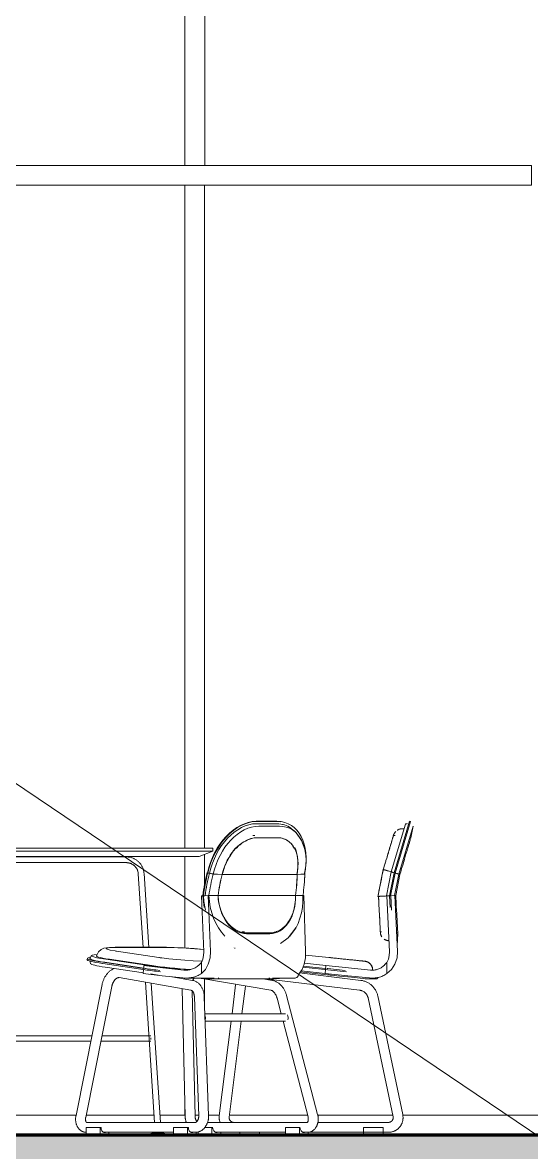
# Model space of a CAD drawing. Header units: inches. Extents: x 169 to 5088, y -73 to 356.
# Drawn here: x 433.7 to 485.2, y -1.8 to 112.4 of the extents above; entities that cross this region are included whole.
import ezdxf

# ---------------------------------------------------------------- set-up
doc = ezdxf.new("R2010")
doc.units = ezdxf.units.IN
doc.header["$MEASUREMENT"] = 0
for name, color, linetype, lineweight in [('A-ANNO-IDEN', 131, 'Continuous', 9), ('A-GLAZ-CWMG', 51, 'Continuous', 9), ('C-TOPO', 7, 'Continuous', 9), ('I-FURN', 30, 'Continuous', 9), ('I-FURN-PNLS', 30, 'Continuous', 9)]:
    doc.layers.add(name, color=color, linetype=linetype, lineweight=lineweight)

# ---------------------------------------------------------------- blocks, each defined once
blk = doc.blocks.new('Haworth_Pan-Table-Round - 59 dia-336015-Building Elevation - North')
at = {"layer": 'I-FURN-PNLS'}
for p, q in [((429.67, 29), (452.93, 29)), ((429.79, 28.7), (452.93, 28.7)), ((451.55, 28.16), (452.93, 28.7)), ((452.93, 28.7), (452.93, 29)), ((451.55, 28.16), (430.03, 28.16)), ((444.2, 28.11), (430.04, 28.11)), ((430.21, 27.53), (444.2, 27.53)), ((445.4, 26.4), (445.89, 18.96)), ((446.48, 18.96), (445.99, 26.44)), ((446.12, 15.44), (447.06, 1.26)), ((447.64, 1.26), (446.72, 15.34)), ((440.71, 10.04), (430.46, 10.04)), ((430.55, 9.47), (440.6, 9.47)), ((441.62, 9.47), (446.68, 9.47)), ((446.68, 10.04), (441.73, 10.04)), ((446.68, 9.83), (446.68, 9.75)), ((446.68, 9.75), (446.68, 9.65)), ((446.91, 0.22), (446.54, 0.13)), ((446.54, 0.13), (446.54, 0.05)), ((446.54, 0.13), (448.23, 0.13)), ((446.54, 0.05), (446.65, 0)), ((446.54, 0.05), (448.23, 0.05)), ((446.91, 0.22), (447.87, 0.22)), ((448.23, 0.13), (447.87, 0.22)), ((448.13, 0), (448.23, 0.05)), ((448.23, 0.05), (448.23, 0.13))]:
    blk.add_line(p, q, dxfattribs=at)
at = {"layer": 'I-FURN-PNLS', "flags": 128}
for points in [[(445.99, 26.44), (445.98, 26.51), (445.97, 26.58), (445.96, 26.65), (445.94, 26.72), (445.93, 26.79), (445.91, 26.86), (445.88, 26.93), (445.86, 26.99), (445.83, 27.06), (445.8, 27.13), (445.77, 27.19), (445.73, 27.25), (445.69, 27.31), (445.65, 27.37), (445.61, 27.43), (445.56, 27.48), (445.51, 27.54), (445.47, 27.59), (445.41, 27.64), (445.36, 27.69), (445.3, 27.73), (445.25, 27.77), (445.19, 27.81), (445.13, 27.85), (445.07, 27.89), (445, 27.92), (444.94, 27.95), (444.87, 27.98), (444.8, 28.01), (444.74, 28.03), (444.67, 28.05), (444.6, 28.07), (444.53, 28.08), (444.46, 28.09), (444.39, 28.1), (444.31, 28.11), (444.24, 28.11), (444.2, 28.11)], [(444.2, 27.53), (444.25, 27.53), (444.29, 27.52), (444.34, 27.52), (444.39, 27.51), (444.44, 27.5), (444.49, 27.49), (444.53, 27.48), (444.58, 27.47), (444.62, 27.45), (444.67, 27.43), (444.71, 27.41), (444.76, 27.39), (444.8, 27.37), (444.84, 27.34), (444.88, 27.32), (444.92, 27.29), (444.96, 27.26), (444.99, 27.23), (445.03, 27.2), (445.06, 27.16), (445.1, 27.13), (445.13, 27.09), (445.16, 27.05), (445.19, 27.01), (445.21, 26.97), (445.24, 26.93), (445.26, 26.89), (445.29, 26.85), (445.31, 26.8), (445.32, 26.76), (445.34, 26.71), (445.36, 26.67), (445.37, 26.62), (445.38, 26.57), (445.39, 26.53), (445.4, 26.48), (445.4, 26.43), (445.4, 26.4)], [(446.91, 0.22), (446.92, 0.23), (446.94, 0.25), (446.96, 0.26)], [(447.81, 0.27), (447.83, 0.26), (447.85, 0.24), (447.86, 0.22), (447.87, 0.22)]]:
    blk.add_lwpolyline(points, dxfattribs=at)
blk = doc.blocks.new('Haworth_Chair_Hi-Pad_Chair - Chair-336027-Building Elevation - North')
at = {"layer": 'I-FURN'}
for p, q in [((472.43, 31.42), (470.99, 26.6)), ((472.84, 31.71), (471.28, 26.51)), ((472.96, 31.7), (471.39, 26.48)), ((473.22, 31.22), (471.76, 26.37)), ((472.96, 31.7), (472.84, 31.71)), ((472.99, 30.05), (473.22, 31.22)), ((471.07, 29.75), (471.01, 29.53)), ((471.21, 30.2), (471.17, 30.07)), ((471.24, 30.3), (471.23, 30.27)), ((471.41, 30.28), (471.23, 30.28)), ((472.93, 29.86), (472.93, 29.84)), ((472.99, 30.05), (472.94, 30.05)), ((470.85, 29), (470.76, 28.7)), ((472.67, 29.05), (472.67, 29.01)), ((472.79, 29.39), (472.74, 29.23)), ((470.54, 27.99), (470.47, 27.74)), ((472.27, 27.66), (472.16, 27.28)), ((470.17, 26.76), (470.19, 26.84)), ((470.22, 26.92), (470.2, 26.84)), ((470.98, 26.6), (470.51, 24.16)), ((471.28, 26.51), (470.82, 24.18)), ((471.39, 26.48), (470.94, 24.18)), ((471.39, 26.48), (471.28, 26.51)), ((471.76, 26.37), (471.34, 24.2)), ((471.87, 26.34), (471.46, 24.21)), ((471.91, 26.45), (471.87, 26.34)), ((471.87, 26.34), (471.91, 26.44)), ((469.66, 24.12), (469.7, 24.33)), ((469.71, 24.12), (469.72, 24.05)), ((470.54, 24.16), (470.82, 24.18)), ((470.82, 18.5), (470.54, 24.16)), ((470.82, 24.18), (470.94, 24.18)), ((470.84, 24.18), (470.9, 23)), ((470.96, 24.18), (471.35, 24.2)), ((470.96, 24.18), (471.03, 22.72)), ((471.35, 24.2), (471.46, 24.21)), ((471.35, 24.2), (471.64, 18.55)), ((471.46, 24.16), (471.46, 24.21)), ((471.46, 24.21), (471.46, 24.16)), ((469.76, 23.19), (469.78, 22.9)), ((471.51, 23.25), (471.54, 22.59)), ((469.81, 22.22), (469.83, 21.83)), ((469.83, 21.82), (469.85, 21.37)), ((471.56, 22.24), (471.66, 20.34)), ((469.85, 21.37), (469.87, 21.02)), ((469.87, 20.97), (469.89, 20.57)), ((469.9, 20.56), (469.9, 20.51)), ((469.9, 20.55), (470.02, 20.55)), ((469.9, 20.51), (469.9, 20.52)), ((471.6, 19.15), (471.66, 20.34)), ((471.61, 20.43), (471.65, 20.43)), ((462.2, 17.38), (464.39, 17.15)), ((464.7, 17.94), (462.32, 18.19)), ((462.32, 18.19), (464.7, 17.94)), ((464.35, 16.74), (464.39, 17.15)), ((468.29, 17.56), (468.15, 17.58)), ((468.3, 17.56), (468.29, 17.56)), ((470.54, 16.31), (470.54, 17.45)), ((467.92, 15.63), (461.73, 16.38)), ((467.92, 15.63), (461.73, 16.38)), ((464.52, 16.2), (461.8, 16.49)), ((461.87, 16.6), (464.31, 16.34)), ((464.57, 16.7), (462.06, 16.97)), ((462.1, 17.08), (464.36, 16.84)), ((464.31, 16.34), (464.35, 16.73)), ((464.49, 16.83), (464.59, 16.82)), ((466.46, 16.5), (464.57, 16.7)), ((464.59, 16.82), (466.34, 16.63)), ((455.25, 15.17), (454.89, 12.25)), ((455.26, 15.24), (455.25, 15.19)), ((455.89, 12.25), (456.24, 15.05)), ((458.29, 15.79), (467.8, 14.64)), ((458.29, 15.79), (467.8, 14.64)), ((468.37, 15.8), (469.57, 15.79)), ((469.57, 15.79), (468.85, 15.86)), ((468.66, 13.86), (471.19, 1.85)), ((472.17, 2.06), (469.64, 14.07)), ((454.79, 11.5), (453.6, 1.94)), ((454.6, 1.81), (455.8, 11.5)), ((469.09, 11.8), (469.1, 11.78)), ((454.59, 1.75), (454.59, 1.75)), ((462.46, 1.27), (455.09, 1.27)), ((462.46, 1.27), (455.09, 1.27)), ((470.7, 1.27), (463.57, 1.27)), ((470.7, 1.27), (463.57, 1.27)), ((471.2, 1.8), (471.2, 1.78)), ((455.09, 0.27), (455.68, 0.27)), ((455.09, 0.27), (460.29, 0.27)), ((455.68, 0), (455.68, 0.27)), ((457.68, 0.27), (457.68, 0)), ((457.68, 0.27), (460.29, 0.27)), ((462.58, 0.27), (468.18, 0.27)), ((462.58, 0.27), (470.7, 0.27)), ((468.18, 0), (468.18, 0.75)), ((468.18, 0.75), (470.18, 0.75)), ((470.18, 0.75), (470.18, 0)), ((470.18, 0.27), (470.7, 0.27))]:
    blk.add_line(p, q, dxfattribs=at)
at = {"layer": 'I-FURN', "flags": 128}
for points in [[(471.59, 30.8), (471.62, 30.82), (471.66, 30.84), (471.69, 30.86), (471.72, 30.88), (471.75, 30.89)], [(471.78, 30.9), (471.82, 30.92), (471.85, 30.93), (471.89, 30.93), (471.92, 30.94), (471.96, 30.95), (471.99, 30.95), (472.03, 30.96), (472.06, 30.96), (472.1, 30.96), (472.13, 30.96), (472.17, 30.96), (472.2, 30.95), (472.24, 30.95), (472.27, 30.94)], [(472.43, 31.42), (472.45, 31.43), (472.47, 31.44), (472.49, 31.44), (472.5, 31.45), (472.52, 31.46), (472.54, 31.46), (472.56, 31.47), (472.58, 31.47), (472.6, 31.47), (472.62, 31.48)], [(471.24, 30.33), (471.24, 30.32), (471.24, 30.31), (471.24, 30.3), (471.23, 30.28), (471.22, 30.26), (471.21, 30.23), (471.2, 30.19), (471.19, 30.15), (471.18, 30.1), (471.16, 30.05), (471.14, 29.99), (471.13, 29.93), (471.11, 29.86), (471.08, 29.79), (471.06, 29.72), (471.04, 29.64), (471.01, 29.55), (470.98, 29.46), (470.96, 29.37), (470.93, 29.27), (470.9, 29.17), (470.86, 29.06), (470.83, 28.95), (470.8, 28.84), (470.76, 28.72), (470.73, 28.6), (470.69, 28.48), (470.65, 28.36), (470.62, 28.23), (470.58, 28.1), (470.54, 27.97), (470.5, 27.84), (470.46, 27.7), (470.42, 27.57), (470.38, 27.43), (470.33, 27.29), (470.29, 27.15), (470.25, 27.02), (470.21, 26.88), (470.2, 26.84)], [(471.21, 30.22), (471.22, 30.25), (471.23, 30.27), (471.24, 30.3), (471.24, 30.31), (471.24, 30.32), (471.24, 30.33), (471.24, 30.33)], [(471.24, 30.33), (471.26, 30.36), (471.27, 30.39), (471.28, 30.43), (471.3, 30.46), (471.31, 30.49), (471.33, 30.52), (471.35, 30.55), (471.37, 30.58), (471.39, 30.61), (471.41, 30.64), (471.43, 30.66), (471.46, 30.69)], [(470.19, 26.84), (470.09, 26.33), (469.99, 25.81), (469.89, 25.29), (469.79, 24.76), (469.69, 24.24), (469.66, 24.12)], [(471.87, 26.34), (471.82, 26.35), (471.76, 26.37)], [(469.71, 24.12), (469.72, 23.97), (469.73, 23.83), (469.74, 23.68), (469.74, 23.54), (469.75, 23.4), (469.76, 23.25), (469.76, 23.11), (469.77, 22.98), (469.78, 22.84), (469.79, 22.7), (469.79, 22.57), (469.8, 22.44), (469.81, 22.31), (469.81, 22.19), (469.82, 22.07), (469.82, 21.95), (469.83, 21.83), (469.84, 21.72), (469.84, 21.61), (469.85, 21.51), (469.85, 21.41), (469.86, 21.32), (469.86, 21.23), (469.87, 21.14), (469.87, 21.06), (469.87, 20.98), (469.88, 20.91), (469.88, 20.85), (469.88, 20.79), (469.89, 20.73), (469.89, 20.68), (469.89, 20.64), (469.89, 20.6), (469.89, 20.56), (469.9, 20.54), (469.9, 20.51), (469.9, 20.5), (469.9, 20.49), (469.9, 20.48), (469.9, 20.48)], [(469.9, 20.48), (469.9, 20.49), (469.9, 20.49), (469.9, 20.51), (469.9, 20.53), (469.9, 20.56)], [(470.05, 20.04), (470.03, 20.07), (470.01, 20.1), (469.99, 20.13), (469.98, 20.16), (469.96, 20.19), (469.95, 20.23), (469.94, 20.26), (469.93, 20.29), (469.92, 20.33), (469.91, 20.36), (469.91, 20.4), (469.9, 20.43), (469.9, 20.47), (469.9, 20.48)], [(470.77, 19.64), (470.73, 19.64), (470.7, 19.64), (470.66, 19.65), (470.62, 19.65), (470.59, 19.66), (470.56, 19.67), (470.52, 19.68), (470.49, 19.69), (470.45, 19.7), (470.42, 19.72), (470.39, 19.73), (470.36, 19.75), (470.33, 19.77), (470.3, 19.79)], [(455.01, 18.96), (455, 18.96), (455, 18.96)], [(471.64, 18.55), (471.59, 17.9), (471.38, 17.28), (471.02, 16.74), (470.54, 16.31)], [(470.54, 17.45), (470.71, 17.78), (470.8, 18.13), (470.82, 18.5)], [(464.39, 17.15), (466.69, 16.91), (468.89, 16.67)], [(464.7, 17.94), (464.85, 17.93), (464.99, 17.91), (465.08, 17.9)], [(468.32, 17.56), (468.32, 17.56), (468.31, 17.56), (468.3, 17.56), (468.28, 17.57), (468.25, 17.57), (468.22, 17.57), (468.18, 17.58), (468.14, 17.58), (468.09, 17.59), (468.04, 17.59), (467.98, 17.6), (467.92, 17.6), (467.85, 17.61), (467.77, 17.62), (467.69, 17.63), (467.61, 17.64), (467.52, 17.65), (467.43, 17.66), (467.33, 17.67), (467.23, 17.68), (467.12, 17.69), (467.01, 17.7), (466.9, 17.71), (466.78, 17.72), (466.66, 17.74), (466.54, 17.75), (466.41, 17.76), (466.28, 17.78), (466.15, 17.79), (466.02, 17.8), (465.88, 17.82), (465.74, 17.83), (465.6, 17.85), (465.46, 17.86), (465.32, 17.88), (465.18, 17.89), (465.03, 17.91), (464.89, 17.92), (464.74, 17.94), (464.7, 17.94)], [(464.9, 17.92), (464.8, 17.93), (464.7, 17.94)], [(464.7, 17.94), (464.8, 17.93), (464.9, 17.92)], [(465.08, 17.9), (464.99, 17.91), (464.9, 17.92)], [(464.9, 17.92), (464.99, 17.91), (465.08, 17.9)], [(465.09, 17.9), (465.9, 17.82), (466.66, 17.74), (467.31, 17.67), (467.82, 17.61), (468.15, 17.58), (468.29, 17.56)], [(468.17, 17.58), (468.21, 17.57), (468.24, 17.57), (468.27, 17.57), (468.29, 17.56), (468.31, 17.56), (468.32, 17.56), (468.32, 17.56), (468.32, 17.56)], [(468.29, 17.56), (468.3, 17.56), (468.3, 17.56)], [(468.32, 17.56), (468.36, 17.56), (468.4, 17.55), (468.43, 17.54), (468.46, 17.54), (468.5, 17.53), (468.53, 17.51), (468.57, 17.5), (468.6, 17.49), (468.63, 17.47), (468.66, 17.46), (468.69, 17.44), (468.72, 17.42)], [(468.78, 17.38), (468.81, 17.35), (468.84, 17.33), (468.86, 17.31)], [(468.93, 17.23), (468.95, 17.2), (468.97, 17.17), (468.99, 17.14), (469.01, 17.11), (469.03, 17.08), (469.04, 17.04), (469.06, 17.01), (469.07, 16.98), (469.08, 16.94), (469.09, 16.91)], [(468.81, 15.87), (466.61, 16.1), (464.31, 16.34)], [(464.72, 16.18), (464.62, 16.19), (464.52, 16.2)], [(464.91, 16.16), (464.82, 16.17), (464.72, 16.18)], [(468.37, 15.8), (468.22, 15.81), (467.86, 15.85), (467.31, 15.91), (466.61, 15.98), (465.8, 16.07), (464.92, 16.16)], [(469.1, 16.88), (469.11, 16.84), (469.11, 16.81), (469.12, 16.77), (469.12, 16.73), (469.12, 16.7)], [(455.26, 15.24), (455.25, 15.19), (455.25, 15.17)], [(469.17, 14.98), (469.12, 15.04), (469.06, 15.09), (469, 15.15), (468.94, 15.2), (468.88, 15.25), (468.81, 15.29), (468.75, 15.34), (468.68, 15.38), (468.61, 15.41), (468.54, 15.45), (468.47, 15.48), (468.39, 15.51), (468.32, 15.54), (468.24, 15.56), (468.16, 15.58), (468.09, 15.6), (468.01, 15.62), (467.93, 15.63), (467.92, 15.63)], [(469.64, 14.07), (469.62, 14.14), (469.6, 14.22), (469.57, 14.3), (469.55, 14.37), (469.52, 14.44), (469.48, 14.52), (469.45, 14.59), (469.41, 14.66), (469.37, 14.72), (469.32, 14.79), (469.27, 14.85), (469.22, 14.92), (469.17, 14.98), (469.12, 15.04), (469.06, 15.09), (469, 15.15), (468.94, 15.2), (468.88, 15.25), (468.81, 15.29), (468.75, 15.34), (468.68, 15.38), (468.61, 15.41), (468.54, 15.45), (468.47, 15.48), (468.39, 15.51), (468.32, 15.54), (468.24, 15.56), (468.16, 15.58), (468.09, 15.6), (468.01, 15.62), (467.93, 15.63), (467.92, 15.63)], [(469.64, 14.07), (469.62, 14.14), (469.6, 14.22), (469.57, 14.3), (469.55, 14.37), (469.52, 14.44), (469.48, 14.52), (469.45, 14.59), (469.41, 14.66), (469.37, 14.72), (469.32, 14.79), (469.27, 14.85), (469.22, 14.92), (469.18, 14.97)], [(467.8, 14.64), (467.84, 14.63), (467.88, 14.62), (467.92, 14.61), (467.96, 14.6), (468, 14.59), (468.03, 14.58), (468.07, 14.56), (468.11, 14.55), (468.14, 14.53), (468.18, 14.51), (468.21, 14.49), (468.25, 14.47), (468.28, 14.45), (468.31, 14.42), (468.34, 14.4), (468.37, 14.37), (468.4, 14.34), (468.43, 14.31), (468.45, 14.28), (468.48, 14.25), (468.5, 14.22), (468.52, 14.19), (468.54, 14.15), (468.56, 14.12), (468.58, 14.08), (468.6, 14.05), (468.61, 14.01), (468.63, 13.98), (468.64, 13.94), (468.65, 13.9), (468.66, 13.86), (468.66, 13.86)], [(453.6, 1.94), (453.6, 1.88), (453.59, 1.82), (453.59, 1.76), (453.59, 1.75)], [(453.6, 1.94), (453.6, 1.88), (453.59, 1.82), (453.59, 1.76), (453.59, 1.75)], [(453.59, 1.75), (453.59, 1.69), (453.6, 1.63), (453.6, 1.58), (453.61, 1.52), (453.62, 1.46), (453.64, 1.4), (453.65, 1.34), (453.67, 1.28)], [(453.59, 1.75), (453.59, 1.69), (453.6, 1.63), (453.6, 1.58), (453.61, 1.52), (453.62, 1.46), (453.64, 1.4), (453.65, 1.34), (453.67, 1.28)], [(454.59, 1.75), (454.59, 1.77), (454.59, 1.79), (454.6, 1.81), (454.6, 1.81)], [(454.59, 1.75), (454.59, 1.77), (454.59, 1.79)], [(455.09, 1.27), (455.07, 1.27), (455.05, 1.27), (455.03, 1.27), (455.01, 1.27), (454.99, 1.28), (454.97, 1.28), (454.95, 1.29), (454.93, 1.29), (454.91, 1.3), (454.9, 1.31), (454.88, 1.31), (454.86, 1.32), (454.84, 1.33), (454.82, 1.34), (454.81, 1.35), (454.79, 1.36), (454.78, 1.38), (454.76, 1.39), (454.75, 1.4), (454.73, 1.42), (454.72, 1.43), (454.71, 1.45), (454.69, 1.46), (454.68, 1.48), (454.67, 1.49), (454.66, 1.51), (454.65, 1.53), (454.64, 1.54), (454.63, 1.56), (454.63, 1.58), (454.62, 1.6), (454.61, 1.62), (454.61, 1.63), (454.6, 1.65), (454.6, 1.67), (454.6, 1.69), (454.59, 1.71), (454.59, 1.73), (454.59, 1.75), (454.59, 1.75)], [(470.7, 0.27), (470.76, 0.27), (470.82, 0.27), (470.88, 0.28), (470.94, 0.29), (471, 0.3), (471.05, 0.31), (471.11, 0.32), (471.17, 0.34), (471.22, 0.36), (471.28, 0.38), (471.34, 0.41), (471.39, 0.43), (471.44, 0.46), (471.49, 0.49), (471.54, 0.52), (471.59, 0.56), (471.64, 0.6), (471.69, 0.63), (471.73, 0.67), (471.77, 0.72), (471.81, 0.76), (471.85, 0.8), (471.89, 0.85), (471.93, 0.9), (471.96, 0.95), (471.99, 1), (472.02, 1.05), (472.05, 1.1), (472.07, 1.16), (472.1, 1.21), (472.12, 1.27), (472.13, 1.33), (472.15, 1.38), (472.16, 1.44), (472.18, 1.5), (472.19, 1.56), (472.19, 1.62), (472.2, 1.68), (472.2, 1.74), (472.2, 1.75)], [(470.7, 0.27), (470.76, 0.27), (470.82, 0.27), (470.88, 0.28), (470.94, 0.29), (471, 0.3), (471.05, 0.31), (471.11, 0.32), (471.17, 0.34), (471.22, 0.36), (471.28, 0.38), (471.34, 0.41), (471.39, 0.43), (471.44, 0.46), (471.49, 0.49), (471.54, 0.52), (471.59, 0.56), (471.64, 0.6), (471.69, 0.63), (471.73, 0.67), (471.77, 0.72), (471.81, 0.76), (471.85, 0.8), (471.89, 0.85), (471.93, 0.9), (471.96, 0.95), (471.99, 1), (472.02, 1.05), (472.05, 1.1), (472.07, 1.16), (472.1, 1.21), (472.12, 1.27), (472.13, 1.33), (472.15, 1.38), (472.16, 1.44), (472.18, 1.5), (472.19, 1.56), (472.19, 1.62), (472.2, 1.68), (472.2, 1.74), (472.2, 1.75)], [(471.2, 1.75), (471.2, 1.73), (471.2, 1.72), (471.19, 1.7), (471.19, 1.68), (471.19, 1.66), (471.18, 1.64), (471.18, 1.62), (471.17, 1.6), (471.17, 1.58), (471.16, 1.57), (471.15, 1.55), (471.14, 1.53), (471.13, 1.51), (471.12, 1.5), (471.11, 1.48), (471.1, 1.47), (471.09, 1.45), (471.08, 1.44), (471.06, 1.42), (471.05, 1.41), (471.03, 1.39), (471.02, 1.38), (471, 1.37), (470.99, 1.36), (470.97, 1.35), (470.95, 1.34), (470.94, 1.33), (470.92, 1.32), (470.9, 1.31), (470.88, 1.3), (470.86, 1.29), (470.84, 1.29), (470.82, 1.28), (470.8, 1.28), (470.78, 1.27), (470.76, 1.27), (470.74, 1.27), (470.72, 1.27), (470.7, 1.27), (470.7, 1.27)], [(471.19, 1.85), (471.19, 1.83), (471.19, 1.81), (471.2, 1.8), (471.2, 1.78), (471.2, 1.76), (471.2, 1.75)], [(472.2, 1.75), (472.2, 1.81), (472.19, 1.87), (472.19, 1.93), (472.18, 1.99), (472.17, 2.05), (472.17, 2.06)], [(472.2, 1.75), (472.2, 1.81), (472.19, 1.87), (472.19, 1.93), (472.18, 1.99), (472.17, 2.05)], [(455.02, 0.27), (455.08, 0.27), (455.09, 0.27)], [(455.02, 0.27), (455.08, 0.27), (455.09, 0.27)]]:
    blk.add_lwpolyline(points, dxfattribs=at)
at = {"layer": 'I-FURN'}
for centre, radius, start, end in [((468.23, 16.68), 0.89, 71.121, 85.6816), ((468.23, 16.68), 0.89, 82.304, 85.6816), ((468.23, 16.68), 0.89, 82.304, 83.9928), ((468.23, 16.68), 0.89, 76.1955, 82.304), ((468.23, 16.68), 0.89, 359.9322, 82.304), ((468.23, 16.68), 0.89, 56.5605, 61.8352), ((468.23, 16.68), 0.89, 42, 47.3733), ((468.23, 16.68), 0.89, 27.4395, 32.7588), ((468.23, 16.68), 0.89, 12.879, 17.6814), ((469.02, 16.28), 0.733, 317.6682, 328.5561), ((469.02, 16.28), 0.733, 317.6682, 328.5561)]:
    blk.add_arc(centre, radius, start, end, dxfattribs=at)
for points, knots in [([(471.17, 30.07), (471.16, 30.04), (471.13, 29.94), (471.09, 29.82), (471.07, 29.75)], [-0.7777778, -0.7777778, -0.7777778, -0.7777778, -0.7222222, -0.6431553, -0.6431553, -0.6431553, -0.6431553]), ([(471.23, 30.28), (471.23, 30.28), (471.22, 30.25), (471.2, 30.16), (471.19, 30.14)], [-1, -1, -1, -1, -0.8611111, -0.820439, -0.820439, -0.820439, -0.820439]), ([(472.78, 29.37), (472.8, 29.42), (472.86, 29.61), (472.9, 29.75), (472.92, 29.83)], [-0.8, -0.8, -0.8, -0.8, -0.7, -0.4384579, -0.4384579, -0.4384579, -0.4384579]), ([(470.76, 28.7), (470.74, 28.64), (470.67, 28.42), (470.6, 28.18), (470.55, 27.99)], [-0.3663293, -0.3663293, -0.3663293, -0.3663293, -0.3333333, -0.2222222, -0.2222222, -0.2222222, -0.2222222]), ([(471, 29.51), (470.96, 29.37), (470.91, 29.2), (470.85, 29.01), (470.84, 28.99)], [-0.5691591, -0.5691591, -0.5691591, -0.5691591, -0.4444444, -0.4330649, -0.4330649, -0.4330649, -0.4330649]), ([(470.47, 27.74), (470.44, 27.63), (470.35, 27.36), (470.27, 27.08), (470.22, 26.91)], [-0.1735759, -0.1735759, -0.1735759, -0.1735759, -0.1111111, -0.0194905, -0.0194905, -0.0194905, -0.0194905]), ([(472.27, 27.65), (472.28, 27.67), (472.34, 27.9), (472.41, 28.12), (472.46, 28.31)], [-0.372419, -0.372419, -0.372419, -0.372419, -0.3333333, 0, 0, 0, 0]), ([(470.29, 26.81), (470.28, 26.81), (470.25, 26.82), (470.2, 26.84), (470.19, 26.84), (470.19, 26.84)], [-0.3339625, -0.3339625, -0.3339625, -0.3339625, -0.3, -0.2, 0, 0, 0, 0]), ([(470.39, 26.78), (470.39, 26.78), (470.37, 26.79), (470.35, 26.79), (470.33, 26.8)], [-0.47598439, -0.47598439, -0.47598439, -0.47598439, -0.475, -0.4, -0.4, -0.4, -0.4]), ([(470.58, 26.73), (470.56, 26.73), (470.52, 26.74), (470.46, 26.76), (470.42, 26.77), (470.41, 26.78)], [-0.6697347, -0.6697347, -0.6697347, -0.6697347, -0.625, -0.55, -0.501113, -0.501113, -0.501113, -0.501113]), ([(470.98, 26.6), (470.91, 26.62), (470.82, 26.65), (470.7, 26.69), (470.63, 26.71), (470.6, 26.72), (470.59, 26.72)], [-1, -1, -1, -1, -0.85, -0.775, -0.7, -0.6823922, -0.6823922, -0.6823922, -0.6823922]), ([(471.76, 26.37), (471.73, 26.38), (471.65, 26.4), (471.52, 26.44), (471.44, 26.47), (471.39, 26.48)], [-1, -1, -1, -1, -0.6666667, -0.3333333, -0.0060981, -0.0060981, -0.0060981, -0.0060981]), ([(471.91, 26.44), (471.97, 26.67), (472.06, 26.94), (472.14, 27.22), (472.16, 27.28)], [-1, -1, -1, -1, -0.6666667, -0.5725178, -0.5725178, -0.5725178, -0.5725178]), ([(469.66, 24.12), (469.66, 24.12), (469.67, 24.12), (469.71, 24.12), (469.74, 24.12), (469.79, 24.12), (469.87, 24.13), (469.98, 24.13), (470.11, 24.14), (470.22, 24.14), (470.29, 24.15), (470.31, 24.15)], [-1, -1, -1, -1, -0.85, -0.775, -0.7, -0.625, -0.55, -0.4, -0.3, -0.2, -0.1453167, -0.1453167, -0.1453167, -0.1453167]), ([(469.72, 24.06), (469.73, 23.83), (469.74, 23.54), (469.76, 23.26), (469.76, 23.19)], [-0.9816311, -0.9816311, -0.9816311, -0.9816311, -0.8611111, -0.8273218, -0.8273218, -0.8273218, -0.8273218]), ([(471.51, 23.25), (471.51, 23.33), (471.49, 23.63), (471.47, 23.94), (471.46, 24.16)], [-0.1560517, -0.1560517, -0.1560517, -0.1560517, -0.1111111, 0, 0, 0, 0]), ([(469.78, 22.86), (469.78, 22.79), (469.79, 22.57), (469.8, 22.36), (469.81, 22.23)], [-0.7660777, -0.7660777, -0.7660777, -0.7660777, -0.7222222, -0.6414929, -0.6414929, -0.6414929, -0.6414929]), ([(469.89, 20.67), (469.89, 20.65), (469.89, 20.58), (469.9, 20.55), (469.9, 20.55)], [-0.1662765, -0.1662765, -0.1662765, -0.1662765, -0.1111111, 0, 0, 0, 0]), ([(468.89, 16.67), (469.02, 16.66), (469.28, 16.66), (469.58, 16.73), (469.82, 16.82), (469.98, 16.91), (470.14, 17.02), (470.34, 17.19), (470.46, 17.34), (470.54, 17.45)], [0, 0, 0, 0, 0.2, 0.4, 0.5, 0.6, 0.7, 0.8, 1, 1, 1, 1])]:
    blk.add_open_spline(points, degree=3, knots=knots, dxfattribs=at)
for points in [[(472.93, 29.87), (472.95, 29.93), (472.98, 30.02), (472.99, 30.05), (472.99, 30.05)], [(472.67, 29.01), (472.64, 28.9), (472.57, 28.67), (472.5, 28.43), (472.46, 28.31)], [(472.67, 29.01), (472.7, 29.08), (472.72, 29.15), (472.74, 29.22)], [(470.17, 26.75), (470.1, 26.35), (469.94, 25.55), (469.78, 24.74), (469.7, 24.33)], [(471.28, 26.51), (471.24, 26.53), (471.17, 26.55), (471.07, 26.58), (471.01, 26.6), (470.98, 26.6)], [(470.31, 24.15), (470.38, 24.15), (470.44, 24.16), (470.51, 24.16)], [(471.46, 24.21), (471.48, 24.31), (471.5, 24.42), (471.52, 24.52)], [(469.83, 21.84), (469.84, 21.68), (469.85, 21.53), (469.85, 21.4)], [(471.56, 22.28), (471.55, 22.39), (471.55, 22.5), (471.54, 22.61)], [(469.87, 21.03), (469.87, 21.02), (469.87, 21.01), (469.87, 21)], [(470.54, 16.31), (470.41, 16.22), (470.15, 16.07), (469.72, 15.92), (469.27, 15.85), (468.96, 15.85), (468.81, 15.87)]]:
    blk.add_open_spline(points, degree=3, dxfattribs=at)
blk = doc.blocks.new('Haworth_Chair_Hi-Pad_Chair - Chair-V9-Building Elevation - North')
at = {"layer": 'I-FURN'}
for p, q in [((457.33, 31.71), (459.41, 31.71)), ((457.36, 31.46), (459.44, 31.46)), ((459.49, 31.7), (457.41, 31.7)), ((459.67, 31.22), (457.6, 31.22)), ((459.61, 31.7), (459.52, 31.7)), ((460.07, 31.37), (459.58, 31.44)), ((457.21, 30.28), (456.98, 30.28)), ((457.43, 30.05), (457.21, 30.05)), ((457.43, 30.05), (459.51, 30.05)), ((459.51, 30.05), (457.43, 30.05)), ((455.26, 29.05), (455.23, 29.01)), ((455.33, 29.01), (455.23, 29.01)), ((461.28, 29.01), (461.18, 29.01)), ((461.28, 29.01), (461.25, 29.05)), ((452.42, 26.48), (452.37, 26.51)), ((452.45, 26.48), (452.39, 26.51)), ((452.63, 26.48), (452.45, 26.48)), ((453.9, 26.34), (461.47, 26.34)), ((451.8, 24.16), (451.95, 24.17)), ((452.03, 18.5), (451.8, 24.16)), ((451.93, 24.18), (451.99, 24.18)), ((452, 24.18), (452.14, 24.18)), ((452.15, 24.18), (452.46, 24.2)), ((452.46, 24.2), (452.7, 18.55)), ((452.55, 24.2), (452.46, 24.2)), ((452.55, 24.2), (453.48, 24.21)), ((453.48, 24.21), (461.31, 24.21)), ((461.31, 24.21), (462.07, 24.2)), ((461.31, 24.21), (461.4, 24.21)), ((462.16, 24.2), (462.07, 24.2)), ((462.34, 18.55), (462.16, 24.2)), ((455.88, 20.55), (456.16, 20.55)), ((456.16, 20.43), (456.35, 20.43)), ((458.71, 20.43), (456.35, 20.43)), ((456.35, 20.34), (458.71, 20.34)), ((448.26, 18.97), (443.12, 18.97)), ((443.19, 18.58), (447.49, 17.94)), ((448.34, 18.96), (443.21, 18.96)), ((455.13, 18.89), (455.21, 18.87)), ((440.26, 17.87), (440.22, 17.75)), ((446.1, 16.7), (441.8, 17.34)), ((441.83, 17.46), (445.95, 16.84)), ((445.96, 16.87), (442.01, 17.46)), ((442.13, 17.76), (446.43, 17.12)), ((446.78, 17.12), (442.48, 17.76)), ((445.95, 16.74), (445.98, 17.15)), ((446.63, 17.15), (445.98, 17.15)), ((451.8, 16.31), (451.8, 17.45)), ((442.05, 16.96), (445.92, 16.38)), ((445.91, 16.34), (445.94, 16.73)), ((446.06, 16.83), (446.13, 16.82)), ((446.63, 16.28), (447.4, 16.17)), ((450.89, 15.62), (448.79, 15.99)), ((441.74, 15.21), (439.1, 1.97)), ((440.08, 1.78), (442.72, 15.01)), ((443.47, 15.91), (450.72, 14.64)), ((450.2, 15.85), (453.08, 15.85)), ((450.95, 15.61), (450.89, 15.62)), ((452.5, 15.8), (451.78, 15.81)), ((451.83, 15.81), (458.81, 14.64)), ((452.4, 15.8), (453.17, 15.79)), ((453.48, 15.79), (458.62, 15.79)), ((458.97, 15.62), (458, 15.79)), ((458.98, 15.85), (461.21, 15.85)), ((449.83, 14.79), (450.15, 1.86)), ((450.73, 14.64), (450.72, 14.64)), ((451.15, 1.89), (450.84, 14.55)), ((451.08, 13.94), (451.52, 1.94)), ((452.52, 1.97), (452.08, 13.98)), ((459.45, 13.84), (459.86, 12.25)), ((463.55, 2.08), (460.41, 14.09)), ((460.31, 12.25), (452.13, 12.25)), ((452.2, 11.5), (460.31, 11.5)), ((460.06, 11.5), (462.58, 1.83)), ((440.16, 1.27), (440.16, 1.27)), ((451.2, 1.27), (440.16, 1.27)), ((462.51, 1.27), (452.41, 1.27)), ((462.51, 1.27), (462.51, 1.27)), ((440.13, 0), (440.13, 0.75)), ((440.13, 0.75), (441.55, 0.75)), ((441.64, 0.75), (441.55, 0.75)), ((441.55, 0.75), (441.55, 0)), ((441.85, 0.27), (448.97, 0.27)), ((442.43, 0), (442.43, 0.27)), ((448.97, 0), (448.97, 0.75)), ((448.97, 0.75), (450.39, 0.75)), ((450.47, 0.75), (450.39, 0.75)), ((450.39, 0.75), (450.39, 0)), ((450.69, 0.27), (451.2, 0.27)), ((451.27, 0), (451.27, 0.27)), ((451.45, 0), (451.45, 0.3)), ((452.1, 0.75), (452.86, 0.75)), ((452.86, 0.75), (452.86, 0)), ((452.95, 0.75), (452.86, 0.75)), ((453.16, 0.27), (460.29, 0.27)), ((453.75, 0), (453.75, 0.27)), ((460.29, 0), (460.29, 0.75)), ((460.29, 0.75), (461.7, 0.75)), ((461.7, 0.75), (461.7, 0)), ((461.79, 0.75), (461.7, 0.75)), ((462, 0.27), (462.51, 0.27)), ((462.58, 0), (462.58, 0.28))]:
    blk.add_line(p, q, dxfattribs=at)
at = {"layer": 'I-FURN', "flags": 128}
for points in [[(460.6, 31.18), (461.36, 30.6), (461.92, 29.78), (462.24, 28.89)], [(453.89, 26.34), (453.43, 26.35), (452.96, 26.37)], [(462.25, 26.37), (461.86, 26.35), (461.48, 26.34)], [(459.8, 19.37), (460.58, 19.94), (461.25, 20.79), (461.35, 20.96)], [(441.17, 18.1), (441.36, 18.53), (441.63, 18.76), (441.9, 18.87), (442.17, 18.93), (442.54, 18.95), (443.07, 18.97), (443.12, 18.97)], [(442.95, 18.96), (442.5, 18.94), (442.22, 18.9), (442.14, 18.84), (442.26, 18.77), (442.57, 18.69), (443.06, 18.6)], [(443.07, 18.96), (443.01, 18.96), (442.95, 18.96)], [(443.06, 18.6), (443.12, 18.59), (443.19, 18.58)], [(443.21, 18.96), (443.14, 18.96), (443.07, 18.96)], [(448.26, 18.97), (449.02, 18.95), (449.97, 18.91), (451.05, 18.84), (452.02, 18.75)], [(452.7, 18.55), (452.66, 17.9), (452.48, 17.28), (452.19, 16.74), (451.8, 16.31)], [(451.8, 17.45), (451.94, 17.78), (452.01, 18.13), (452.03, 18.5)], [(461.68, 16.31), (461.97, 16.74), (462.18, 17.28), (462.31, 17.9), (462.34, 18.55)], [(440.5, 17.6), (440.58, 17.32), (440.58, 17.31)], [(440.51, 17.84), (440.66, 18.14), (440.69, 18.16)], [(445.98, 17.15), (447.9, 16.91), (450.01, 16.67)], [(447.49, 17.94), (447.56, 17.93), (447.63, 17.92)], [(447.63, 17.92), (447.7, 17.91), (447.77, 17.9)], [(447.77, 17.9), (448.49, 17.82), (449.29, 17.74), (450.13, 17.67), (450.97, 17.61), (451.76, 17.58), (451.86, 17.58)], [(442.96, 16.82), (442.89, 16.79), (442.83, 16.76), (442.77, 16.73), (442.71, 16.7), (442.65, 16.66), (442.59, 16.62), (442.54, 16.58), (442.48, 16.53), (442.43, 16.48), (442.38, 16.44), (442.33, 16.38), (442.28, 16.33), (442.24, 16.28), (442.19, 16.22), (442.15, 16.16), (442.11, 16.1), (442.07, 16.04), (442.03, 15.98), (442, 15.92), (441.96, 15.85), (441.93, 15.79), (441.9, 15.72), (441.87, 15.65), (441.85, 15.58), (441.82, 15.51), (441.8, 15.44), (441.78, 15.37), (441.76, 15.3), (441.75, 15.23), (441.74, 15.21)], [(449.92, 15.87), (447.82, 16.1), (445.91, 16.34)], [(443.47, 15.91), (443.46, 15.91), (443.45, 15.91), (443.43, 15.91), (443.42, 15.91), (443.4, 15.91), (443.39, 15.91), (443.37, 15.9), (443.35, 15.9), (443.33, 15.89), (443.31, 15.89), (443.29, 15.88), (443.27, 15.87), (443.25, 15.86), (443.23, 15.84), (443.2, 15.83), (443.18, 15.81), (443.16, 15.79), (443.13, 15.77), (443.11, 15.75), (443.08, 15.73), (443.06, 15.7), (443.04, 15.68), (443.01, 15.65), (442.99, 15.62), (442.97, 15.59), (442.94, 15.55), (442.92, 15.52), (442.9, 15.48), (442.88, 15.44), (442.86, 15.41), (442.84, 15.37), (442.82, 15.33), (442.81, 15.28), (442.79, 15.24), (442.77, 15.2), (442.76, 15.16), (442.75, 15.11), (442.74, 15.07), (442.73, 15.02), (442.72, 15.01)], [(449.93, 15.87), (449.92, 15.83), (449.91, 15.79)], [(451.75, 15.81), (450.91, 15.85), (450.82, 15.86)], [(451.06, 15.84), (451.04, 15.83), (451.03, 15.81), (451.01, 15.79), (451, 15.78), (450.98, 15.76), (450.97, 15.73), (450.95, 15.71), (450.94, 15.69), (450.93, 15.66), (450.91, 15.63)], [(450.95, 15.61), (451.02, 15.6), (451.08, 15.57), (451.15, 15.55), (451.21, 15.52), (451.28, 15.49), (451.34, 15.45), (451.4, 15.41), (451.45, 15.37), (451.51, 15.33), (451.56, 15.28), (451.61, 15.23), (451.65, 15.18), (451.7, 15.12), (451.74, 15.07), (451.78, 15.01), (451.81, 14.95), (451.85, 14.89), (451.88, 14.83), (451.91, 14.76), (451.94, 14.7), (451.96, 14.63), (451.98, 14.57), (452, 14.5), (452.02, 14.43), (452.04, 14.36), (452.05, 14.29), (452.06, 14.22), (452.07, 14.14), (452.08, 14.07), (452.08, 14), (452.08, 13.98)], [(458.97, 15.62), (459.04, 15.61), (459.11, 15.59), (459.18, 15.57), (459.24, 15.55), (459.31, 15.52), (459.37, 15.49), (459.43, 15.46), (459.49, 15.43), (459.55, 15.39), (459.61, 15.35), (459.66, 15.3), (459.72, 15.26), (459.77, 15.21), (459.82, 15.16), (459.87, 15.11), (459.92, 15.06), (459.96, 15), (460.01, 14.95), (460.05, 14.89), (460.09, 14.83), (460.13, 14.77), (460.16, 14.71), (460.2, 14.64), (460.23, 14.58), (460.26, 14.51), (460.29, 14.44), (460.32, 14.38), (460.35, 14.31), (460.37, 14.24), (460.39, 14.17), (460.41, 14.1), (460.41, 14.09)], [(450.73, 14.64), (450.74, 14.63), (450.75, 14.63), (450.77, 14.62), (450.78, 14.62), (450.79, 14.61), (450.81, 14.6), (450.82, 14.59), (450.84, 14.58), (450.85, 14.57), (450.86, 14.56), (450.88, 14.54), (450.89, 14.53), (450.91, 14.51), (450.92, 14.49), (450.94, 14.47), (450.95, 14.44), (450.97, 14.42), (450.98, 14.39), (450.99, 14.36), (451.01, 14.33), (451.02, 14.3), (451.03, 14.27), (451.04, 14.23), (451.05, 14.2), (451.06, 14.16), (451.06, 14.12), (451.07, 14.08), (451.08, 14.04), (451.08, 14), (451.08, 13.96), (451.08, 13.94)], [(458.81, 14.64), (458.82, 14.63), (458.84, 14.63), (458.86, 14.62), (458.88, 14.62), (458.9, 14.61), (458.92, 14.6), (458.94, 14.59), (458.97, 14.57), (458.99, 14.56), (459.01, 14.54), (459.04, 14.52), (459.06, 14.5), (459.09, 14.48), (459.11, 14.46), (459.13, 14.43), (459.16, 14.41), (459.18, 14.38), (459.21, 14.35), (459.23, 14.32), (459.25, 14.28), (459.27, 14.25), (459.3, 14.21), (459.32, 14.17), (459.34, 14.14), (459.35, 14.1), (459.37, 14.06), (459.39, 14.01), (459.4, 13.97), (459.42, 13.93), (459.43, 13.88), (459.45, 13.84), (459.45, 13.84)], [(439.95, 0.29), (439.89, 0.3), (439.84, 0.32), (439.78, 0.34), (439.73, 0.36), (439.68, 0.39), (439.63, 0.42), (439.59, 0.45), (439.54, 0.48), (439.5, 0.52), (439.46, 0.55), (439.42, 0.59), (439.39, 0.63), (439.35, 0.68), (439.32, 0.72), (439.29, 0.76), (439.26, 0.81), (439.23, 0.86), (439.21, 0.9), (439.19, 0.95), (439.17, 1), (439.15, 1.05), (439.13, 1.1), (439.12, 1.15), (439.1, 1.2), (439.09, 1.26), (439.08, 1.31), (439.07, 1.36), (439.07, 1.41), (439.06, 1.47), (439.06, 1.52), (439.06, 1.57), (439.06, 1.63), (439.06, 1.68), (439.06, 1.74), (439.07, 1.79), (439.07, 1.84), (439.08, 1.9), (439.09, 1.95), (439.1, 1.97)], [(440.17, 1.27), (440.17, 1.27), (440.16, 1.27), (440.16, 1.27), (440.16, 1.27), (440.16, 1.27), (440.16, 1.27), (440.15, 1.28), (440.15, 1.28), (440.14, 1.29), (440.14, 1.29), (440.13, 1.3), (440.13, 1.31), (440.12, 1.32), (440.11, 1.33), (440.11, 1.34), (440.1, 1.36), (440.1, 1.37), (440.09, 1.39), (440.09, 1.4), (440.08, 1.42), (440.08, 1.44), (440.07, 1.46), (440.07, 1.48), (440.06, 1.5), (440.06, 1.52), (440.06, 1.55), (440.06, 1.57), (440.06, 1.59), (440.06, 1.62), (440.06, 1.64), (440.06, 1.67), (440.06, 1.69), (440.07, 1.72), (440.07, 1.74), (440.07, 1.77), (440.08, 1.78)], [(450.26, 1.26), (450.24, 1.32), (450.23, 1.37), (450.21, 1.42), (450.2, 1.47), (450.19, 1.52), (450.18, 1.58), (450.17, 1.63), (450.16, 1.68), (450.15, 1.74), (450.15, 1.79), (450.15, 1.85), (450.15, 1.86)], [(451.33, 1.37), (451.32, 1.38), (451.31, 1.4), (451.3, 1.41), (451.28, 1.43), (451.27, 1.45), (451.26, 1.47), (451.25, 1.49), (451.24, 1.51), (451.23, 1.53), (451.22, 1.56), (451.21, 1.58), (451.2, 1.6), (451.19, 1.63), (451.18, 1.65), (451.18, 1.68), (451.17, 1.7), (451.17, 1.73), (451.16, 1.75), (451.16, 1.78), (451.15, 1.8), (451.15, 1.83), (451.15, 1.85), (451.15, 1.88), (451.15, 1.89)], [(451.2, 0.27), (451.25, 0.27), (451.31, 0.27), (451.37, 0.28), (451.42, 0.29), (451.47, 0.3), (451.53, 0.32), (451.58, 0.34), (451.63, 0.36), (451.68, 0.38), (451.72, 0.41), (451.77, 0.43), (451.82, 0.46), (451.86, 0.49), (451.9, 0.53), (451.94, 0.56), (451.98, 0.6), (452.02, 0.63), (452.06, 0.67), (452.09, 0.71), (452.13, 0.75), (452.16, 0.79), (452.19, 0.84), (452.22, 0.88), (452.25, 0.93), (452.28, 0.97), (452.3, 1.02), (452.33, 1.07), (452.35, 1.12), (452.37, 1.16), (452.39, 1.21), (452.41, 1.26), (452.43, 1.32), (452.45, 1.37), (452.46, 1.42), (452.47, 1.47), (452.49, 1.52), (452.5, 1.58), (452.5, 1.63), (452.51, 1.68), (452.52, 1.74), (452.52, 1.79), (452.52, 1.85), (452.52, 1.9), (452.52, 1.95), (452.52, 1.97)], [(451.2, 1.27), (451.2, 1.27), (451.2, 1.27), (451.2, 1.27), (451.2, 1.27), (451.21, 1.27), (451.21, 1.27), (451.22, 1.27), (451.22, 1.27), (451.23, 1.28), (451.24, 1.28), (451.25, 1.29), (451.26, 1.29), (451.27, 1.3), (451.28, 1.31), (451.29, 1.32), (451.3, 1.33), (451.31, 1.34), (451.33, 1.35), (451.34, 1.37), (451.35, 1.38), (451.36, 1.4), (451.37, 1.41), (451.39, 1.43), (451.4, 1.45), (451.41, 1.47), (451.42, 1.49), (451.43, 1.51), (451.44, 1.53), (451.45, 1.56), (451.46, 1.58), (451.47, 1.6), (451.48, 1.63), (451.49, 1.65), (451.49, 1.68), (451.5, 1.7), (451.51, 1.73), (451.51, 1.75), (451.51, 1.78), (451.52, 1.8), (451.52, 1.83), (451.52, 1.85), (451.52, 1.88), (451.52, 1.9), (451.52, 1.93), (451.52, 1.94)], [(462.51, 1.27), (462.51, 1.27), (462.51, 1.27), (462.51, 1.27), (462.51, 1.27), (462.51, 1.27), (462.51, 1.27), (462.52, 1.28), (462.52, 1.28), (462.53, 1.29), (462.53, 1.29), (462.54, 1.3), (462.54, 1.31), (462.55, 1.32), (462.56, 1.33), (462.56, 1.34), (462.57, 1.36), (462.57, 1.37), (462.58, 1.39), (462.59, 1.4), (462.59, 1.42), (462.6, 1.44), (462.6, 1.46), (462.6, 1.48), (462.61, 1.5), (462.61, 1.52), (462.61, 1.55), (462.61, 1.57), (462.61, 1.59), (462.61, 1.62), (462.61, 1.64), (462.61, 1.67), (462.61, 1.69), (462.61, 1.72), (462.6, 1.74), (462.6, 1.77), (462.59, 1.79), (462.59, 1.82), (462.58, 1.83)], [(462.73, 0.29), (462.78, 0.3), (462.83, 0.32), (462.89, 0.34), (462.94, 0.36), (462.99, 0.39), (463.04, 0.42), (463.08, 0.45), (463.13, 0.48), (463.17, 0.52), (463.21, 0.55), (463.25, 0.59), (463.29, 0.63), (463.32, 0.68), (463.35, 0.72), (463.38, 0.76), (463.41, 0.81), (463.44, 0.86), (463.46, 0.9), (463.48, 0.95), (463.5, 1), (463.52, 1.05), (463.54, 1.1), (463.55, 1.15), (463.57, 1.2), (463.58, 1.26), (463.59, 1.31), (463.6, 1.36), (463.6, 1.41), (463.61, 1.47), (463.61, 1.52), (463.61, 1.57), (463.61, 1.63), (463.61, 1.68), (463.61, 1.74), (463.6, 1.79), (463.6, 1.84), (463.59, 1.9), (463.58, 1.95), (463.57, 2), (463.56, 2.06), (463.55, 2.08)], [(439.95, 0.29), (440, 0.28), (440.06, 0.27), (440.11, 0.27)], [(451.45, 0.27), (451.42, 0.27), (451.36, 0.27), (451.31, 0.28)], [(462.73, 0.29), (462.67, 0.28), (462.61, 0.27), (462.56, 0.27), (462.51, 0.27)]]:
    blk.add_lwpolyline(points, dxfattribs=at)
at = {"layer": 'I-FURN'}
for centre, major_axis, ratio, start_param, end_param in [((456.23, 26.51), (2.12, 4.99), 0.677277, 0.279845, 1.850641), ((456.3, 26.48), (2.13, 5.02), 0.677277, 0.279845, 1.850641), ((456.3, 26.48), (2.03, 4.79), 0.677277, 0.279845, 1.850641), ((456.57, 26.37), (1.98, 4.66), 0.677277, 0.279845, 1.850641), ((458.38, 26.48), (2.03, 4.79), 0.677277, 6.138904, 6.56303), ((458.3, 26.51), (2.12, 4.99), 0.677277, 0.164203, 0.257632), ((458.38, 26.48), (2.13, 5.02), 0.677277, 4.992234, 6.56303), ((458.65, 26.37), (1.98, 4.66), 0.677277, 4.992234, 6.56303), ((456.64, 26.34), (1.51, 3.57), 0.677277, 0.594004, 1.850641), ((456.64, 26.34), (1.51, 3.57), 0.677277, 0.279845, 0.584599), ((458.72, 26.34), (1.51, 3.57), 0.677277, 4.992234, 6.56303), ((462.62, 24.33), (3.99, 14.55), 0.694166, 1.610636, 1.76913), ((462.7, 24.3), (4, 14.58), 0.694166, 1.61172, 1.767214), ((462.7, 24.3), (3.93, 14.34), 0.694166, 1.609225, 1.767174), ((462.97, 24.23), (3.9, 14.2), 0.694166, 1.610447, 1.760917), ((453.11, 26.49), (-0.717, 0.152), 0.203213, 0.870964, 1.441052), ((463.05, 24.21), (3.58, 13.06), 0.694166, 1.598176, 1.758982), ((463.34, 24.17), (5.54, 13.06), 0.677277, 1.682185, 1.690253), ((451.74, 24.21), (3.58, 13.06), 0.694166, 4.900574, 5.061379), ((451.1, 24.17), (5.54, 13.06), 0.677277, 5.152621, 5.160689), ((451.66, 24.23), (3.9, 14.2), 0.694166, 4.898634, 5.049109), ((451.39, 24.3), (4, 14.58), 0.694166, 4.967016, 5.047836), ((455.78, 24.18), (-0.39, 5.41), 0.706192, 1.519983, 1.738896), ((455.86, 24.18), (-0.39, 5.44), 0.706192, 1.519983, 1.791566), ((456.13, 24.2), (-0.36, 5.05), 0.706192, 1.519983, 2.462461), ((462.73, 24.16), (-0.94, 13.05), 0.706192, 1.516481, 1.519983), ((456.21, 24.21), (-0.28, 3.86), 0.706192, 1.519983, 3.090779), ((458.57, 24.21), (-0.28, 3.86), 0.706192, 3.090779, 4.661576), ((458.49, 24.2), (-0.36, 5.05), 0.706192, 3.719098, 4.661576), ((452.06, 24.16), (-0.94, 13.05), 0.706192, 4.661576, 4.665078), ((450.88, 18.58), (-3.6, 0.27), 0.073913, 5.448036, 5.500534), ((450.88, 18.58), (-3.6, 0.27), 0.073913, 5.395565, 5.448036), ((450.88, 18.58), (-3.6, 0.27), 0.073913, 4.394881, 5.395565), ((445.66, 17.46), (-5.41, 0.4), 0.073913, 5.977086, 7.07133), ((445.65, 17.34), (-5.44, 0.4), 0.073913, 0.002747, 0.788145), ((445.69, 17.76), (-5.01, 0.37), 0.073913, 5.814693, 7.07133), ((445.66, 17.46), (-5.16, 0.38), 0.073913, 0.002747, 0.788145), ((445.63, 16.96), (-5.05, 0.38), 0.073913, 0.054534, 0.788145), ((445.69, 17.76), (-4.52, 0.34), 0.073913, 6.136569, 7.07133), ((449.95, 16.7), (-5.44, 0.4), 0.073913, 0.788145, 1.142676), ((449.96, 16.82), (-5.41, 0.4), 0.073913, 0.788145, 1.119385), ((449.99, 17.12), (-5.01, 0.37), 0.073913, 0.788145, 1.694932), ((449.99, 17.12), (-4.52, 0.34), 0.073913, 0.788145, 1.737538), ((449.93, 16.32), (-5.05, 0.38), 0.073913, 1.855833, 2.358941), ((453.1, 16.28), (0, 0.733), 0.707107, 3.973559, 4.163589), ((453.1, 16.28), (0, 0.733), 0.707107, 3.973559, 4.163574), ((458.24, 16.28), (0, 0.733), 0.707107, 3.973559, 4.163589), ((458.24, 16.28), (0, 0.733), 0.707107, 3.973559, 4.163589), ((455.06, 16.32), (-5.05, 0.38), 0.073913, 2.358941, 2.862049), ((451.93, 11.87), (0, 0.375), 0.707107, 4.18879, 5.35851), ((460.31, 11.87), (0, 0.375), 0.707107, 4.073054, 5.497787), ((441.99, 0.75), (0, 0.5), 0.707107, 1.570796, 1.642596), ((441.99, 0.75), (0, 0.5), 0.707107, 1.651354, 3.403392), ((450.83, 0.75), (0, 0.5), 0.707107, 1.570796, 1.651178), ((450.83, 0.75), (0, 0.5), 0.707107, 1.651354, 3.403392), ((453.3, 0.75), (0, 0.5), 0.707107, 1.695776, 1.953801), ((453.3, 0.75), (0, 0.5), 0.707107, 1.957443, 3.403392), ((462.14, 0.75), (0, 0.5), 0.707107, 1.695776, 1.953801), ((462.14, 0.75), (0, 0.5), 0.707107, 1.957443, 3.403392)]:
    blk.add_ellipse(centre, major_axis=major_axis, ratio=ratio, start_param=start_param, end_param=end_param, dxfattribs=at)
for points, knots in [([(455.33, 29.01), (455.42, 29.1), (455.62, 29.29), (456.03, 29.61), (456.35, 29.78), (456.57, 29.87)], [-1, -1, -1, -1, -0.85, -0.7, -0.4026645, -0.4026645, -0.4026645, -0.4026645]), ([(456.57, 29.87), (456.72, 29.93), (457.01, 30.02), (457.29, 30.05), (457.43, 30.05)], [-0.4, -0.4, -0.4, -0.4, -0.2, -0.0000738, -0.0000738, -0.0000738, -0.0000738]), ([(459.51, 30.05), (459.62, 30.05), (459.82, 30.03), (460.08, 29.97), (460.23, 29.9), (460.29, 29.87)], [-0.9999229, -0.9999229, -0.9999229, -0.9999229, -0.85, -0.7, -0.6, -0.6, -0.6, -0.6]), ([(460.3, 29.87), (460.42, 29.81), (460.64, 29.67), (460.84, 29.49), (460.92, 29.38)], [-0.5973355, -0.5973355, -0.5973355, -0.5973355, -0.4, -0.2092503, -0.2092503, -0.2092503, -0.2092503]), ([(453.93, 26.44), (453.99, 26.67), (454.11, 27.07), (454.29, 27.47), (454.38, 27.65)], [-1, -1, -1, -1, -0.6666667, -0.372419, -0.372419, -0.372419, -0.372419]), ([(454.41, 27.71), (454.41, 27.71), (454.51, 27.92), (454.63, 28.12), (454.76, 28.31)], [-0.3416114, -0.3416114, -0.3416114, -0.3416114, -0.3333333, 0, 0, 0, 0]), ([(461.55, 27.61), (461.56, 27.43), (461.56, 27.04), (461.52, 26.65), (461.48, 26.44)], [-0.6579386, -0.6579386, -0.6579386, -0.6579386, -0.3333333, 0, 0, 0, 0]), ([(461.31, 24.16), (461.31, 23.88), (461.29, 23.48), (461.19, 22.95), (461.1, 22.59), (461.02, 22.38), (460.98, 22.28)], [-1, -1, -1, -1, -0.8611111, -0.7916667, -0.7222222, -0.6666667, -0.6666667, -0.6666667, -0.6666667]), ([(456.35, 20.43), (456.15, 20.43), (455.86, 20.47), (455.48, 20.62), (455.11, 20.82), (454.67, 21.17), (454.25, 21.69), (454.03, 22.08), (453.95, 22.26)], [-1, -1, -1, -1, -0.8611111, -0.7916667, -0.7222222, -0.5833333, -0.4444444, -0.3373694, -0.3373694, -0.3373694, -0.3373694]), ([(460.98, 22.26), (460.92, 22.13), (460.76, 21.77), (460.45, 21.31), (460.04, 20.91), (459.62, 20.63), (459.17, 20.47), (458.86, 20.43), (458.71, 20.43)], [-0.6626306, -0.6626306, -0.6626306, -0.6626306, -0.5833333, -0.4444444, -0.3333333, -0.2222222, -0.1111111, 0, 0, 0, 0]), ([(450.01, 16.67), (450.14, 16.66), (450.41, 16.66), (450.74, 16.73), (450.99, 16.82), (451.17, 16.91), (451.35, 17.02), (451.57, 17.19), (451.71, 17.34), (451.8, 17.45)], [0, 0, 0, 0, 0.2, 0.4, 0.5, 0.6, 0.7, 0.8, 1, 1, 1, 1]), ([(461.16, 15.86), (461.2, 15.85), (461.3, 15.85), (461.44, 15.92), (461.57, 16.07), (461.65, 16.22), (461.68, 16.31)], [0.0705149, 0.0705149, 0.0705149, 0.0705149, 0.25, 0.5, 0.75, 1, 1, 1, 1])]:
    blk.add_open_spline(points, degree=3, knots=knots, dxfattribs=at)
for points in [[(455.23, 29.01), (455.15, 28.9), (454.98, 28.67), (454.83, 28.43), (454.76, 28.31)], [(460.93, 29.37), (461.02, 29.26), (461.1, 29.14), (461.18, 29.01)], [(461.48, 28.17), (461.46, 28.32), (461.41, 28.61), (461.33, 28.88), (461.28, 29.01)], [(461.48, 28.17), (461.51, 28), (461.54, 27.81), (461.55, 27.63)], [(452.96, 26.37), (452.92, 26.38), (452.83, 26.4), (452.71, 26.44), (452.64, 26.47), (452.6, 26.48)], [(453.48, 24.21), (453.53, 24.56), (453.65, 25.28), (453.81, 25.98), (453.9, 26.34)], [(461.47, 26.34), (461.47, 25.98), (461.43, 25.28), (461.36, 24.56), (461.31, 24.21)], [(453.94, 22.28), (453.85, 22.47), (453.7, 22.87), (453.54, 23.5), (453.49, 23.94), (453.48, 24.16)], [(451.8, 16.31), (451.65, 16.22), (451.36, 16.07), (450.89, 15.92), (450.4, 15.85), (450.08, 15.85), (449.92, 15.87)]]:
    blk.add_open_spline(points, degree=3, dxfattribs=at)
blk = doc.blocks.new('Rectangular Mullion - Exterior 2_ x 4_5_-430027-Building Elevation - North')
at = {"layer": 'A-GLAZ-CWMG'}
for p, q in [((451.14, 2), (451.52, 2)), ((452.52, 2), (453.61, 2)), ((454.62, 2), (462.54, 2)), ((463.55, 2), (471.16, 2)), ((472.17, 2), (487.19, 2))]:
    blk.add_line(p, q, dxfattribs=at)
blk = doc.blocks.new('Rectangular Mullion - Exterior 2_ x 4_5_-436887-Building Elevation - North')
at = {"layer": 'A-GLAZ-CWMG'}
for p, q in [((485.19, 98), (451.12, 98)), ((485.19, 98), (485.19, 96)), ((485.19, 96), (451.12, 96))]:
    blk.add_line(p, q, dxfattribs=at)
blk = doc.blocks.new('Rectangular Mullion - Exterior 2_ x 4_5_-430036-Building Elevation - North')
at = {"layer": 'A-GLAZ-CWMG'}
for p, q in [((414.94, 2), (415.12, 2)), ((416.13, 2), (423.14, 2)), ((423.72, 2), (430.72, 2)), ((431.74, 2), (439.1, 2)), ((440.12, 2), (447.01, 2)), ((447.59, 2), (450.14, 2))]:
    blk.add_line(p, q, dxfattribs=at)
blk = doc.blocks.new('Rectangular Mullion - Exterior 2_ x 4_5_-430037-Building Elevation - North')
at = {"layer": 'A-GLAZ-CWMG'}
for p, q in [((451.12, 98), (414.94, 98)), ((451.12, 96), (414.94, 96))]:
    blk.add_line(p, q, dxfattribs=at)
blk = doc.blocks.new('Rectangular Mullion - Exterior 2_ x 4_5_-430038-Building Elevation - North')
at = {"layer": 'A-GLAZ-CWMG'}
for p, q in [((450.12, 96), (452.12, 96)), ((450.12, 96), (450.12, 29)), ((452.12, 96), (452.12, 29)), ((450.12, 28.16), (450.12, 18.9)), ((452.12, 28.39), (452.12, 25.38)), ((452.12, 15.76), (452.12, 12.83)), ((450.12, 2.8), (450.12, 2)), ((451.52, 2), (451.14, 2))]:
    blk.add_line(p, q, dxfattribs=at)
blk = doc.blocks.new('Rectangular Mullion - Exterior 2_ x 4_5_-626700-Building Elevation - North')
at = {"layer": 'A-GLAZ-CWMG'}
for p, q in [((413.94, 141.62), (413.94, 98)), ((415.94, 141.62), (415.94, 98)), ((415.94, 98), (413.94, 98))]:
    blk.add_line(p, q, dxfattribs=at)

msp = doc.modelspace()

# ---------------------------------------------------------------- hatches: boundary and pattern name
at = {"layer": 'C-TOPO'}
h = msp.add_hatch(dxfattribs=at)
h.set_pattern_fill('FP_5', color=256, style=0, pattern_type=2)
h.set_pattern_definition([(0, (1941.997, 0), (16, 16), [16, -16]), (0, (1941.997, 6), (16, 16), [16, -16]), (0, (1941.997, 12), (16, 16), [16, -16]), (90, (1943.997, 14), (-16, 16), [16, -16]), (90, (1949.997, 14), (-16, 16), [16, -16]), (90, (1955.997, 14), (-16, 16), [16, -16])])
h.paths.add_polyline_path([(2139.1, -23.26), (2139.1, 0), (168.95, 0), (168.95, -23.26), (2015.96, -23.26)], flags=0)

# ---------------------------------------------------------------- linework, layer by layer
at = {"layer": 'A-ANNO-IDEN'}
msp.add_line((322.87, 109.76), (580.04, -63.6), dxfattribs=at)
at = {"layer": 'C-TOPO', "lineweight": 80}
msp.add_line((168.95, 0), (893.63, 0), dxfattribs=at)
at = {"layer": 'C-TOPO'}
msp.add_line((893.63, 0), (168.95, 0), dxfattribs=at)

# ---------------------------------------------------------------- block references
at = {"layer": 'A-GLAZ-CWMG'}
for name, p in [('Rectangular Mullion - Exterior 2_ x 4_5_-626700-Building Elevation - North', (36.19, 0)), ('Rectangular Mullion - Exterior 2_ x 4_5_-430037-Building Elevation - North', (0, 0)), ('Rectangular Mullion - Exterior 2_ x 4_5_-436887-Building Elevation - North', (0, 0)), ('Rectangular Mullion - Exterior 2_ x 4_5_-430038-Building Elevation - North', (0, 0)), ('Rectangular Mullion - Exterior 2_ x 4_5_-430036-Building Elevation - North', (0, 0)), ('Rectangular Mullion - Exterior 2_ x 4_5_-430027-Building Elevation - North', (0, 0))]:
    msp.add_blockref(name, p, dxfattribs=at)
at = {"layer": 'I-FURN'}
for name in ['Haworth_Chair_Hi-Pad_Chair - Chair-V9-Building Elevation - North', 'Haworth_Chair_Hi-Pad_Chair - Chair-336027-Building Elevation - North']:
    msp.add_blockref(name, (0, 0), dxfattribs=at)
at = {"layer": 'I-FURN-PNLS'}
msp.add_blockref('Haworth_Pan-Table-Round - 59 dia-336015-Building Elevation - North', (0, 0), dxfattribs=at)

doc.saveas('drawing.dxf')
